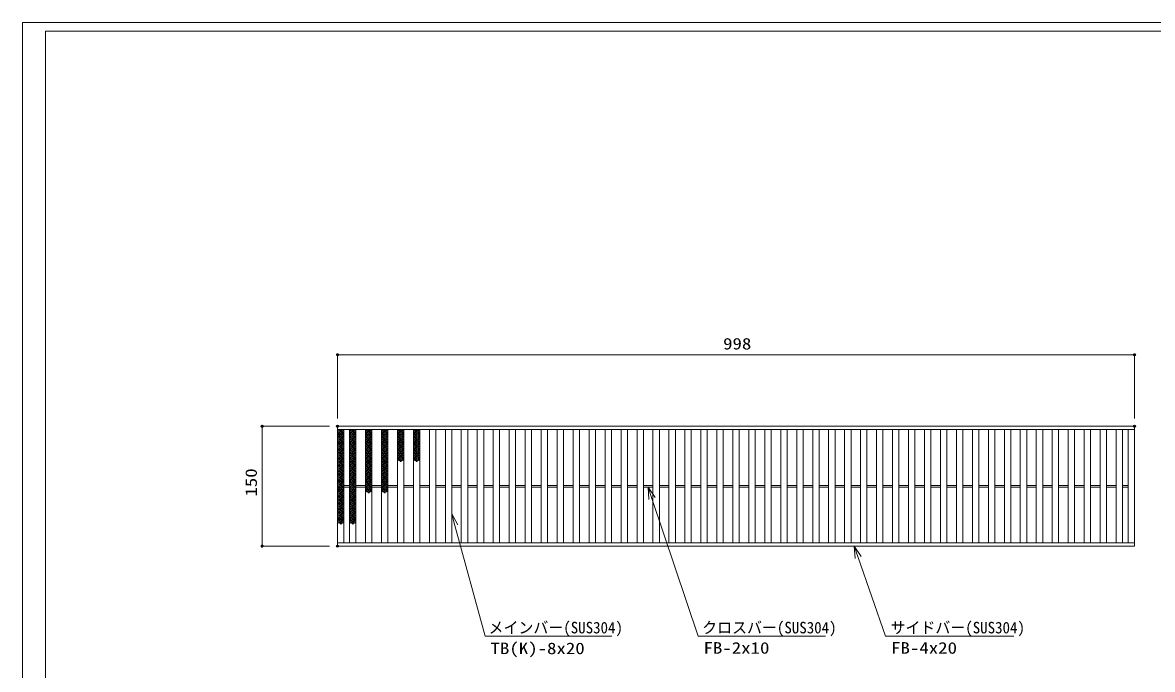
# Model space of a CAD drawing. Units: millimetres on the paper. Extents: x -216 to 216, y -153 to 153.
# Drawn here: x -215.3 to 67.6, y -9.4 to 152.6 of the extents above; entities that cross this region are included whole.
import ezdxf
from ezdxf.enums import TextEntityAlignment as Align

# ---------------------------------------------------------------- set-up
doc = ezdxf.new("R2010")
doc.units = ezdxf.units.MM
doc.header["$PDMODE"] = 32
doc.header["$PDSIZE"] = 0.5
for name, color, linetype, lineweight in [('0-0_A1FRAME', 1, 'Continuous', 9), ('0-2_寸法', 4, 'Continuous', 9), ('0-3_0', 7, 'Continuous', 9), ('0-5_蓋', 3, 'Continuous', 9)]:
    doc.layers.add(name, color=color, linetype=linetype, lineweight=lineweight)
doc.layers.add('0-4_Defpoints', color=7, linetype='Continuous')
doc.styles.add('ＭＳ ゴシック', font='')
doc.styles.get('ＭＳ ゴシック').set_extended_font_data('MS Gothic')

# ---------------------------------------------------------------- blocks, each defined once
blk = doc.blocks.new('_Dot')
at = {"layer": '0-3_0'}
for p, q in [((-0.5, 0), (-1, 0)), ((0.489, 0.1), (-0.489, 0.1)), ((0.399, 0.3), (-0.399, 0.3)), ((0.458, -0.199), (-0.458, -0.199)), ((0.3, -0.399), (-0.3, -0.399))]:
    blk.add_line(p, q, dxfattribs=at)
for points in [[(0.5, 0), (0.496, 0.063), (0.484, 0.124), (0.465, 0.184), (0.438, 0.241), (0.405, 0.294), (0.364, 0.342), (0.319, 0.385), (0.268, 0.422), (0.213, 0.452), (0.155, 0.476), (0.094, 0.491), (0.031, 0.499), (-0.031, 0.499), (-0.094, 0.491), (-0.155, 0.476), (-0.213, 0.452), (-0.268, 0.422), (-0.319, 0.385), (-0.364, 0.342), (-0.405, 0.294), (-0.438, 0.241), (-0.465, 0.184), (-0.484, 0.124), (-0.496, 0.063), (-0.5, 0), (0, 0)], [(-0.5, 0), (-0.496, -0.063), (-0.484, -0.124), (-0.465, -0.184), (-0.438, -0.241), (-0.405, -0.294), (-0.364, -0.342), (-0.319, -0.385), (-0.268, -0.422), (-0.213, -0.452), (-0.155, -0.476), (-0.094, -0.491), (-0.031, -0.499), (0.031, -0.499), (0.094, -0.491), (0.155, -0.476), (0.213, -0.452), (0.268, -0.422), (0.319, -0.385), (0.364, -0.342), (0.405, -0.294), (0.438, -0.241), (0.465, -0.184), (0.484, -0.124), (0.496, -0.063), (0.5, 0), (0, 0)]]:
    blk.add_lwpolyline(points, close=True, dxfattribs=at)
blk = doc.blocks.new('U27')
at = {"layer": '0-5_蓋'}
for centre in [(-0.48, 3.78), (-0.48, 3.22), (-0.48, 2.66), (0, 3.5), (0, 2.94), (0.48, 3.78), (0.48, 3.22), (0.48, 2.66), (-0.48, 2.1), (-0.48, 1.54), (-0.48, 0.98), (-0.48, 0.42), (-0.48, -0.14), (0, 2.38), (0, 1.82), (0, 1.26), (0, 0.7), (0, 0.14), (0.48, 2.1), (0.48, 1.54), (0.48, 0.98), (0.48, 0.42), (0.48, -0.14), (-0.48, -0.7), (-0.48, -1.26), (-0.48, -1.82), (-0.48, -2.38), (-0.48, -2.94), (0, -0.42), (0, -0.98), (0, -1.54), (0, -2.1), (0, -2.66), (0.48, -0.7), (0.48, -1.26), (0.48, -1.82), (0.48, -2.38), (0.48, -2.94), (-0.48, -3.5), (0, -3.22), (0, -3.78), (0.48, -3.5)]:
    blk.add_circle(centre, 0.18, dxfattribs=at)
blk = doc.blocks.new('U28')
at = {"layer": '0-5_蓋'}
for p in [(0, 0), (0, -7.84), (0, -15.68)]:
    blk.add_blockref('U27', p, dxfattribs=at)
blk = doc.blocks.new('U29')
at = {"layer": '0-5_蓋'}
for centre in [(-0.48, 3.78), (-0.48, 3.22), (-0.48, 2.66), (0, 3.5), (0, 2.94), (0.48, 3.78), (0.48, 3.22), (0.48, 2.66), (-0.48, 2.1), (-0.48, 1.54), (-0.48, 0.98), (-0.48, 0.42), (-0.48, -0.14), (0, 2.38), (0, 1.82), (0, 1.26), (0, 0.7), (0, 0.14), (0.48, 2.1), (0.48, 1.54), (0.48, 0.98), (0.48, 0.42), (0.48, -0.14), (-0.48, -0.7), (-0.48, -1.26), (-0.48, -1.82), (-0.48, -2.38), (-0.48, -2.94), (0, -0.42), (0, -0.98), (0, -1.54), (0, -2.1), (0, -2.66), (0.48, -0.7), (0.48, -1.26), (0.48, -1.82), (0.48, -2.38), (0.48, -2.94), (-0.48, -3.5), (0, -3.22), (0, -3.78), (0.48, -3.5)]:
    blk.add_circle(centre, 0.18, dxfattribs=at)
blk = doc.blocks.new('U30')
at = {"layer": '0-5_蓋'}
for p in [(0, 0), (0, -7.84), (0, -15.68)]:
    blk.add_blockref('U29', p, dxfattribs=at)
blk = doc.blocks.new('U31')
at = {"layer": '0-5_蓋'}
for centre in [(-0.48, 3.78), (-0.48, 3.22), (-0.48, 2.66), (0, 3.5), (0, 2.94), (0.48, 3.78), (0.48, 3.22), (0.48, 2.66), (-0.48, 2.1), (-0.48, 1.54), (-0.48, 0.98), (-0.48, 0.42), (-0.48, -0.14), (0, 2.38), (0, 1.82), (0, 1.26), (0, 0.7), (0, 0.14), (0.48, 2.1), (0.48, 1.54), (0.48, 0.98), (0.48, 0.42), (0.48, -0.14), (-0.48, -0.7), (-0.48, -1.26), (-0.48, -1.82), (-0.48, -2.38), (-0.48, -2.94), (0, -0.42), (0, -0.98), (0, -1.54), (0, -2.1), (0, -2.66), (0.48, -0.7), (0.48, -1.26), (0.48, -1.82), (0.48, -2.38), (0.48, -2.94), (-0.48, -3.5), (0, -3.22), (0, -3.78), (0.48, -3.5)]:
    blk.add_circle(centre, 0.18, dxfattribs=at)
blk = doc.blocks.new('U32')
at = {"layer": '0-5_蓋'}
for p in [(0, 0), (0, -7.84)]:
    blk.add_blockref('U31', p, dxfattribs=at)
blk = doc.blocks.new('U33')
at = {"layer": '0-5_蓋'}
for centre in [(-0.48, 3.78), (-0.48, 3.22), (-0.48, 2.66), (0, 3.5), (0, 2.94), (0.48, 3.78), (0.48, 3.22), (0.48, 2.66), (-0.48, 2.1), (-0.48, 1.54), (-0.48, 0.98), (-0.48, 0.42), (-0.48, -0.14), (0, 2.38), (0, 1.82), (0, 1.26), (0, 0.7), (0, 0.14), (0.48, 2.1), (0.48, 1.54), (0.48, 0.98), (0.48, 0.42), (0.48, -0.14), (-0.48, -0.7), (-0.48, -1.26), (-0.48, -1.82), (-0.48, -2.38), (-0.48, -2.94), (0, -0.42), (0, -0.98), (0, -1.54), (0, -2.1), (0, -2.66), (0.48, -0.7), (0.48, -1.26), (0.48, -1.82), (0.48, -2.38), (0.48, -2.94), (-0.48, -3.5), (0, -3.22), (0, -3.78), (0.48, -3.5)]:
    blk.add_circle(centre, 0.18, dxfattribs=at)
blk = doc.blocks.new('U34')
at = {"layer": '0-5_蓋'}
for p in [(0, 0), (0, -7.84)]:
    blk.add_blockref('U33', p, dxfattribs=at)
blk = doc.blocks.new('U35')
at = {"layer": '0-5_蓋'}
for centre in [(-0.48, 3.78), (-0.48, 3.22), (-0.48, 2.66), (0, 3.5), (0, 2.94), (0.48, 3.78), (0.48, 3.22), (0.48, 2.66), (-0.48, 2.1), (-0.48, 1.54), (-0.48, 0.98), (-0.48, 0.42), (-0.48, -0.14), (0, 2.38), (0, 1.82), (0, 1.26), (0, 0.7), (0, 0.14), (0.48, 2.1), (0.48, 1.54), (0.48, 0.98), (0.48, 0.42), (0.48, -0.14), (-0.48, -0.7), (-0.48, -1.26), (-0.48, -1.82), (-0.48, -2.38), (-0.48, -2.94), (0, -0.42), (0, -0.98), (0, -1.54), (0, -2.1), (0, -2.66), (0.48, -0.7), (0.48, -1.26), (0.48, -1.82), (0.48, -2.38), (0.48, -2.94), (-0.48, -3.5), (0, -3.22), (0, -3.78), (0.48, -3.5)]:
    blk.add_circle(centre, 0.18, dxfattribs=at)
blk = doc.blocks.new('U36')
at = {"layer": '0-5_蓋'}
blk.add_blockref('U35', (0, 0), dxfattribs=at)
blk = doc.blocks.new('U37')
at = {"layer": '0-5_蓋'}
for centre in [(-0.48, 3.78), (-0.48, 3.22), (-0.48, 2.66), (0, 3.5), (0, 2.94), (0.48, 3.78), (0.48, 3.22), (0.48, 2.66), (-0.48, 2.1), (-0.48, 1.54), (-0.48, 0.98), (-0.48, 0.42), (-0.48, -0.14), (0, 2.38), (0, 1.82), (0, 1.26), (0, 0.7), (0, 0.14), (0.48, 2.1), (0.48, 1.54), (0.48, 0.98), (0.48, 0.42), (0.48, -0.14), (-0.48, -0.7), (-0.48, -1.26), (-0.48, -1.82), (-0.48, -2.38), (-0.48, -2.94), (0, -0.42), (0, -0.98), (0, -1.54), (0, -2.1), (0, -2.66), (0.48, -0.7), (0.48, -1.26), (0.48, -1.82), (0.48, -2.38), (0.48, -2.94), (-0.48, -3.5), (0, -3.22), (0, -3.78), (0.48, -3.5)]:
    blk.add_circle(centre, 0.18, dxfattribs=at)
blk = doc.blocks.new('U38')
at = {"layer": '0-5_蓋'}
blk.add_blockref('U37', (0, 0), dxfattribs=at)
blk = doc.blocks.new('MLeader3')
at = {"layer": '0-2_寸法'}
for p, q in [((-107.852, 29.559), (-107.062, 26.665)), ((-99.135, -1.058), (-67.756, -1.058))]:
    blk.add_line(p, q, dxfattribs=at)
for points in [[(-107.837, 26.453), (-107.852, 29.559), (-106.286, 26.876)], [(-107.062, 26.665), (-99.495, -1.058), (-99.135, -1.058)]]:
    blk.add_lwpolyline(points, dxfattribs=at)
at = {"layer": '0-2_寸法', "style": 'ＭＳ ゴシック'}
for s, width, p in [('メインバー(SUS304)', 0.95, (-98.636, -1.213)), ('TB(K)-8x20', 1.2, (-98.135, -6.413))]:
    blk.add_text(s, height=2.889, dxfattribs=dict(at, width=width)).set_placement(p, align=Align.BOTTOM_LEFT)
blk = doc.blocks.new('MLeader4')
at = {"layer": '0-2_寸法'}
for p, q in [((-58.652, 36.316), (-57.701, 33.471)), ((-45.796, -1.058), (-14.25, -1.058))]:
    blk.add_line(p, q, dxfattribs=at)
for points in [[(-58.463, 33.216), (-58.652, 36.316), (-56.938, 33.726)], [(-57.701, 33.471), (-46.156, -1.058), (-45.796, -1.058)]]:
    blk.add_lwpolyline(points, dxfattribs=at)
at = {"layer": '0-2_寸法', "style": 'ＭＳ ゴシック'}
for s, width, p in [('クロスバー(SUS304)', 0.95, (-45.13, -1.213)), ('FB-2x10', 1.2, (-44.796, -6.304))]:
    blk.add_text(s, height=2.889, dxfattribs=dict(at, width=width)).set_placement(p, align=Align.BOTTOM_LEFT)
blk = doc.blocks.new('MLeader5')
at = {"layer": '0-2_寸法'}
for p, q in [((-7.043, 21.516), (-6.056, 18.683)), ((1.184, -1.058), (32.922, -1.058))]:
    blk.add_line(p, q, dxfattribs=at)
for points in [[(-6.815, 18.419), (-7.043, 21.516), (-5.297, 18.948)], [(-6.056, 18.683), (0.824, -1.058), (1.184, -1.058)]]:
    blk.add_lwpolyline(points, dxfattribs=at)
at = {"layer": '0-2_寸法', "style": 'ＭＳ ゴシック'}
for s, width, p in [('サイドバー(SUS304)', 0.95, (2.042, -1.213)), ('FB-4x20', 1.2, (2.184, -6.304))]:
    blk.add_text(s, height=2.889, dxfattribs=dict(at, width=width)).set_placement(p, align=Align.BOTTOM_LEFT)

msp = doc.modelspace()

# ---------------------------------------------------------------- linework, layer by layer
at = {"layer": '0-0_A1FRAME'}
msp.add_line((-209.584, 150.487), (-209.584, -150.495), dxfattribs=at)
msp.add_lwpolyline([(-215.332, 152.642), (-215.332, -152.65), (215.329, -152.65), (215.329, 152.642)], close=True, dxfattribs=at)
msp.add_lwpolyline([(199.523, -150.495), (199.523, 150.487), (-209.584, 150.487)], dxfattribs=at)
at = {"layer": '0-2_寸法'}
for p, q in [((-136.452, 53.516), (-136.452, 69.449)), ((-135.952, 69.449), (62.648, 69.449)), ((63.148, 53.516), (63.148, 69.449)), ((-138.452, 51.516), (-155.34, 51.516)), ((-155.34, 22.016), (-155.34, 51.016)), ((-138.452, 21.516), (-155.34, 21.516))]:
    msp.add_line(p, q, dxfattribs=at)
at = {"layer": '0-4_Defpoints'}
for p in [(63.148, 69.449), (-155.34, 51.516), (-136.452, 51.516), (-136.452, 51.516), (63.148, 51.516), (-136.452, 21.516)]:
    msp.add_point(p, dxfattribs=at)
at = {"layer": '0-5_蓋'}
for p, q in [((-136.452, 21.516), (-136.452, 51.516)), ((-136.452, 51.516), (63.148, 51.516)), ((63.148, 21.516), (63.148, 51.516)), ((-136.452, 50.716), (63.148, 50.716)), ((-134.852, 22.316), (-134.852, 50.716)), ((-133.452, 22.316), (-133.452, 50.716)), ((-131.852, 22.316), (-131.852, 50.716)), ((-129.452, 22.316), (-129.452, 50.716)), ((-127.852, 22.316), (-127.852, 50.716)), ((-125.452, 22.316), (-125.452, 50.716)), ((-123.852, 22.316), (-123.852, 50.716)), ((-121.452, 22.316), (-121.452, 50.716)), ((-119.852, 22.316), (-119.852, 50.716)), ((-117.452, 22.316), (-117.452, 50.716)), ((-115.852, 22.316), (-115.852, 50.716)), ((-113.452, 22.316), (-113.452, 50.716)), ((-111.852, 22.316), (-111.852, 50.716)), ((-109.452, 22.316), (-109.452, 50.716)), ((-107.852, 22.316), (-107.852, 50.716)), ((-105.452, 22.316), (-105.452, 50.716)), ((-103.852, 22.316), (-103.852, 50.716)), ((-101.452, 22.316), (-101.452, 50.716)), ((-99.852, 22.316), (-99.852, 50.716)), ((-97.452, 22.316), (-97.452, 50.716)), ((-95.852, 22.316), (-95.852, 50.716)), ((-93.452, 22.316), (-93.452, 50.716)), ((-91.852, 22.316), (-91.852, 50.716)), ((-89.452, 22.316), (-89.452, 50.716)), ((-87.852, 22.316), (-87.852, 50.716)), ((-85.452, 22.316), (-85.452, 50.716)), ((-83.852, 22.316), (-83.852, 50.716)), ((-81.452, 22.316), (-81.452, 50.716)), ((-79.852, 22.316), (-79.852, 50.716)), ((-77.452, 22.316), (-77.452, 50.716)), ((-75.852, 22.316), (-75.852, 50.716)), ((-73.452, 22.316), (-73.452, 50.716)), ((-71.852, 22.316), (-71.852, 50.716)), ((-69.452, 22.316), (-69.452, 50.716)), ((-67.852, 22.316), (-67.852, 50.716)), ((-65.452, 22.316), (-65.452, 50.716)), ((-63.852, 22.316), (-63.852, 50.716)), ((-61.452, 22.316), (-61.452, 50.716)), ((-59.852, 22.316), (-59.852, 50.716)), ((-57.452, 22.316), (-57.452, 50.716)), ((-55.852, 22.316), (-55.852, 50.716)), ((-53.452, 22.316), (-53.452, 50.716)), ((-51.852, 22.316), (-51.852, 50.716)), ((-49.452, 22.316), (-49.452, 50.716)), ((-47.852, 22.316), (-47.852, 50.716)), ((-45.452, 22.316), (-45.452, 50.716)), ((-43.852, 22.316), (-43.852, 50.716)), ((-41.452, 22.316), (-41.452, 50.716)), ((-39.852, 22.316), (-39.852, 50.716)), ((-37.452, 22.316), (-37.452, 50.716)), ((-35.852, 22.316), (-35.852, 50.716)), ((-33.452, 22.316), (-33.452, 50.716)), ((-31.852, 22.316), (-31.852, 50.716)), ((-29.452, 22.316), (-29.452, 50.716)), ((-27.852, 22.316), (-27.852, 50.716)), ((-25.452, 22.316), (-25.452, 50.716)), ((-23.852, 22.316), (-23.852, 50.716)), ((-21.452, 22.316), (-21.452, 50.716)), ((-19.852, 22.316), (-19.852, 50.716)), ((-17.452, 22.316), (-17.452, 50.716)), ((-15.852, 22.316), (-15.852, 50.716)), ((-13.452, 22.316), (-13.452, 50.716)), ((-11.852, 22.316), (-11.852, 50.716)), ((-9.452, 22.316), (-9.452, 50.716)), ((-7.852, 22.316), (-7.852, 50.716)), ((-5.452, 22.316), (-5.452, 50.716)), ((-3.852, 22.316), (-3.852, 50.716)), ((-1.452, 22.316), (-1.452, 50.716)), ((0.148, 22.316), (0.148, 50.716)), ((2.548, 22.316), (2.548, 50.716)), ((4.148, 22.316), (4.148, 50.716)), ((6.548, 22.316), (6.548, 50.716)), ((8.148, 22.316), (8.148, 50.716)), ((10.548, 22.316), (10.548, 50.716)), ((12.148, 22.316), (12.148, 50.716)), ((14.548, 22.316), (14.548, 50.716)), ((16.148, 22.316), (16.148, 50.716)), ((18.548, 22.316), (18.548, 50.716)), ((20.148, 22.316), (20.148, 50.716)), ((22.548, 22.316), (22.548, 50.716)), ((24.148, 22.316), (24.148, 50.716)), ((26.548, 22.316), (26.548, 50.716)), ((28.148, 22.316), (28.148, 50.716)), ((30.548, 22.316), (30.548, 50.716)), ((32.148, 22.316), (32.148, 50.716)), ((34.548, 22.316), (34.548, 50.716)), ((36.148, 22.316), (36.148, 50.716)), ((38.548, 22.316), (38.548, 50.716)), ((40.148, 22.316), (40.148, 50.716)), ((42.548, 22.316), (42.548, 50.716)), ((44.148, 22.316), (44.148, 50.716)), ((46.548, 22.316), (46.548, 50.716)), ((48.148, 22.316), (48.148, 50.716)), ((50.548, 22.316), (50.548, 50.716)), ((52.148, 22.316), (52.148, 50.716)), ((54.548, 22.316), (54.548, 50.716)), ((56.148, 22.316), (56.148, 50.716)), ((58.548, 22.316), (58.548, 50.716)), ((60.148, 22.316), (60.148, 50.716)), ((61.548, 22.316), (61.548, 50.716)), ((-134.852, 36.716), (-133.452, 36.716)), ((-134.852, 36.316), (-133.452, 36.316)), ((-131.852, 36.716), (-129.452, 36.716)), ((-131.852, 36.316), (-129.452, 36.316)), ((-127.852, 36.716), (-125.452, 36.716)), ((-127.852, 36.316), (-125.452, 36.316)), ((-123.852, 36.716), (-121.452, 36.716)), ((-123.852, 36.316), (-121.452, 36.316)), ((-119.852, 36.716), (-117.452, 36.716)), ((-119.852, 36.316), (-117.452, 36.316)), ((-115.852, 36.716), (-113.452, 36.716)), ((-115.852, 36.316), (-113.452, 36.316)), ((-111.852, 36.716), (-109.452, 36.716)), ((-111.852, 36.316), (-109.452, 36.316)), ((-107.852, 36.716), (-105.452, 36.716)), ((-107.852, 36.316), (-105.452, 36.316)), ((-103.852, 36.716), (-101.452, 36.716)), ((-103.852, 36.316), (-101.452, 36.316)), ((-99.852, 36.716), (-97.452, 36.716)), ((-99.852, 36.316), (-97.452, 36.316)), ((-95.852, 36.716), (-93.452, 36.716)), ((-95.852, 36.316), (-93.452, 36.316)), ((-91.852, 36.716), (-89.452, 36.716)), ((-91.852, 36.316), (-89.452, 36.316)), ((-87.852, 36.716), (-85.452, 36.716)), ((-87.852, 36.316), (-85.452, 36.316)), ((-83.852, 36.716), (-81.452, 36.716)), ((-83.852, 36.316), (-81.452, 36.316)), ((-79.852, 36.716), (-77.452, 36.716)), ((-79.852, 36.316), (-77.452, 36.316)), ((-75.852, 36.716), (-73.452, 36.716)), ((-75.852, 36.316), (-73.452, 36.316)), ((-71.852, 36.716), (-69.452, 36.716)), ((-71.852, 36.316), (-69.452, 36.316)), ((-67.852, 36.716), (-65.452, 36.716)), ((-67.852, 36.316), (-65.452, 36.316)), ((-63.852, 36.716), (-61.452, 36.716)), ((-63.852, 36.316), (-61.452, 36.316)), ((-59.852, 36.716), (-57.452, 36.716)), ((-59.852, 36.316), (-57.452, 36.316)), ((-55.852, 36.716), (-53.452, 36.716)), ((-55.852, 36.316), (-53.452, 36.316)), ((-51.852, 36.716), (-49.452, 36.716)), ((-51.852, 36.316), (-49.452, 36.316)), ((-47.852, 36.716), (-45.452, 36.716)), ((-47.852, 36.316), (-45.452, 36.316)), ((-43.852, 36.716), (-41.452, 36.716)), ((-43.852, 36.316), (-41.452, 36.316)), ((-39.852, 36.716), (-37.452, 36.716)), ((-39.852, 36.316), (-37.452, 36.316)), ((-35.852, 36.716), (-33.452, 36.716)), ((-35.852, 36.316), (-33.452, 36.316)), ((-31.852, 36.716), (-29.452, 36.716)), ((-31.852, 36.316), (-29.452, 36.316)), ((-27.852, 36.716), (-25.452, 36.716)), ((-27.852, 36.316), (-25.452, 36.316)), ((-23.852, 36.716), (-21.452, 36.716)), ((-23.852, 36.316), (-21.452, 36.316)), ((-19.852, 36.716), (-17.452, 36.716)), ((-19.852, 36.316), (-17.452, 36.316)), ((-15.852, 36.716), (-13.452, 36.716)), ((-15.852, 36.316), (-13.452, 36.316)), ((-11.852, 36.716), (-9.452, 36.716)), ((-11.852, 36.316), (-9.452, 36.316)), ((-7.852, 36.716), (-5.452, 36.716)), ((-7.852, 36.316), (-5.452, 36.316)), ((-3.852, 36.716), (-1.452, 36.716)), ((-3.852, 36.316), (-1.452, 36.316)), ((0.148, 36.716), (2.548, 36.716)), ((0.148, 36.316), (2.548, 36.316)), ((4.148, 36.716), (6.548, 36.716)), ((4.148, 36.316), (6.548, 36.316)), ((8.148, 36.716), (10.548, 36.716)), ((8.148, 36.316), (10.548, 36.316)), ((12.148, 36.716), (14.548, 36.716)), ((12.148, 36.316), (14.548, 36.316)), ((16.148, 36.716), (18.548, 36.716)), ((16.148, 36.316), (18.548, 36.316)), ((20.148, 36.716), (22.548, 36.716)), ((20.148, 36.316), (22.548, 36.316)), ((24.148, 36.716), (26.548, 36.716)), ((24.148, 36.316), (26.548, 36.316)), ((28.148, 36.716), (30.548, 36.716)), ((28.148, 36.316), (30.548, 36.316)), ((32.148, 36.716), (34.548, 36.716)), ((32.148, 36.316), (34.548, 36.316)), ((36.148, 36.716), (38.548, 36.716)), ((36.148, 36.316), (38.548, 36.316)), ((40.148, 36.716), (42.548, 36.716)), ((40.148, 36.316), (42.548, 36.316)), ((44.148, 36.716), (46.548, 36.716)), ((44.148, 36.316), (46.548, 36.316)), ((48.148, 36.716), (50.548, 36.716)), ((48.148, 36.316), (50.548, 36.316)), ((52.148, 36.716), (54.548, 36.716)), ((52.148, 36.316), (54.548, 36.316)), ((56.148, 36.716), (58.548, 36.716)), ((56.148, 36.316), (58.548, 36.316)), ((61.548, 36.716), (60.148, 36.716)), ((61.548, 36.316), (60.148, 36.316)), ((-136.452, 22.316), (63.148, 22.316)), ((-136.452, 21.516), (63.148, 21.516))]:
    msp.add_line(p, q, dxfattribs=at)
for centre in [(-135.652, 50.7), (-132.652, 50.7), (-128.652, 50.7), (-124.652, 50.7), (-120.652, 50.7), (-116.652, 50.7)]:
    msp.add_arc(centre, 0.18, 174.88706, 5.11294, dxfattribs=at)

# ---------------------------------------------------------------- block references
at = {"layer": '0-2_寸法', "xscale": 0.5, "yscale": 0.5}
for p, rotation in [((-136.452, 69.449), 180), ((-155.34, 51.516), 90), ((-155.34, 21.516), 270)]:
    msp.add_blockref('_Dot', p, dxfattribs=dict(at, rotation=rotation))
msp.add_blockref('_Dot', (63.148, 69.449), dxfattribs=at)
at = {"layer": '0-2_寸法'}
for name in ['MLeader4', 'MLeader3', 'MLeader5']:
    msp.add_blockref(name, (0, 0), dxfattribs=at)
at = {"layer": '0-5_蓋'}
for name, p in [('U28', (-135.652, 46.64)), ('U30', (-132.652, 46.64)), ('U32', (-128.652, 46.64)), ('U34', (-124.652, 46.64)), ('U36', (-120.652, 46.64)), ('U38', (-116.652, 46.64))]:
    msp.add_blockref(name, p, dxfattribs=at)

# ---------------------------------------------------------------- texts
at = {"layer": '0-2_寸法', "style": 'ＭＳ ゴシック', "width": 1.2}
msp.add_text('998', height=2.889, dxfattribs=at).set_placement((-39.892, 69.894), align=Align.BOTTOM_LEFT)
msp.add_text('150', height=2.889, rotation=90, dxfattribs=at).set_placement((-155.785, 33.916), align=Align.BOTTOM_LEFT)

doc.saveas('drawing.dxf')
